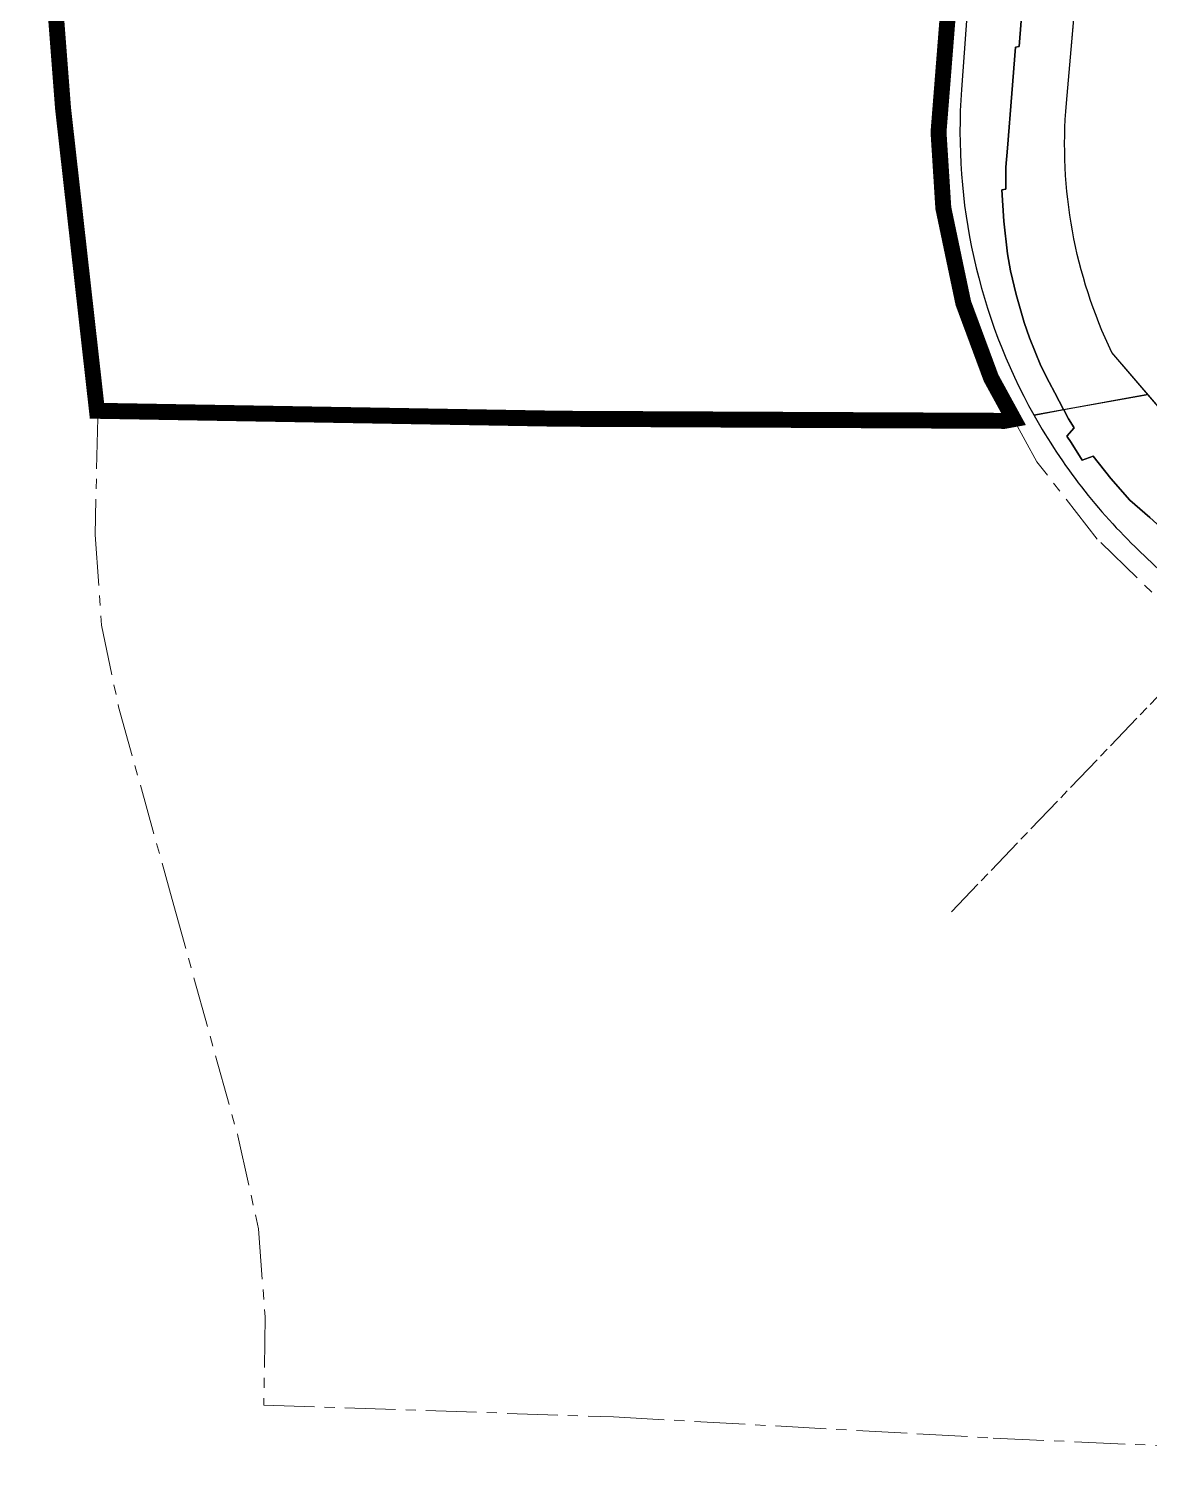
# Model space of a CAD drawing. Header units: millimetres. Extents: x 125232 to 134072, y 142885 to 152835.
# Drawn here: x 125643 to 126345, y 147196 to 148091 of the extents above; entities that cross this region are included whole.
import ezdxf

# ---------------------------------------------------------------- set-up
doc = ezdxf.new("R2010")
doc.units = ezdxf.units.MM
doc.linetypes.add('ACAD_ISO08W100', pattern=[36, 24, -3, 6, -3])
doc.linetypes.add('CENTER', pattern=[50.8, 31.75, -6.35, 6.35, -6.35])
for name, color, linetype in [('green & plaza', 80, 'Continuous'), ('water', 4, 'Continuous'), ('老城北中心线', 7, 'ACAD_ISO08W100')]:
    doc.layers.add(name, color=color, linetype=linetype)
doc.layers.add('super block', color=6, linetype='CENTER', lineweight=0)

msp = doc.modelspace()

# ---------------------------------------------------------------- linework, layer by layer
at = {"layer": 'green & plaza'}
msp.add_lwpolyline([(126235.84, 148174.33), (126226.98, 148053.3, 0.146841), (126272.23, 147849.55), (126290.87, 147852.94), (126285.34, 147863.24), (126281.92, 147869.9), (126276.64, 147880.23), (126269.52, 147897.81), (126266.32, 147907.45), (126261.18, 147924.84), (126257.62, 147939.66), (126255.84, 147950.32), (126253.46, 147970.87), (126252.27, 147990.56), (126254.84, 147990.95), (126254.84, 148004.58), (126255.83, 148016.63), (126258.6, 148050.79), (126260.78, 148079.83), (126263.15, 148080.23), (126267.3, 148134.09)], format="xyb", dxfattribs=at)
msp.add_lwpolyline([(126332.45, 147796.1), (126320.59, 147809.57), (126309.46, 147823.72), (126302.54, 147821.16), (126295.61, 147832.12), (126293.05, 147836.17), (126297.6, 147841.31), (126294.04, 147847.04), (126291.06, 147852.59), (126272.47, 147849.13, 0.074203), (126338.13, 147764.45), (126382.69, 147721.84), (126399.06, 147738.93), (126397.11, 147740.79), (126379.9, 147755.8), (126353.61, 147777.33), (126344.91, 147785.24)], format="xyb", close=True, dxfattribs=at)
at = {"layer": 'super block', "const_width": 10}
msp.add_lwpolyline([(126248.38, 148508.33), (126246.3, 148558.53), (126243.8, 148582.69), (126100.25, 148572.88), (125811.7, 148553.18), (125647.88, 148541.99), (125656.27, 148146.47), (125657.55, 148129.94), (125664.36, 148041.39), (125685.6, 147852.05), (125838.83, 147849.42), (125976.07, 147847.06), (126253.79, 147845.74), (126259.62, 147846.8), (126245.53, 147872.56), (126228.12, 147919.54), (126215.61, 147979.02), (126212.6, 148026.56), (126219.56, 148114.46)], close=True, dxfattribs=at)
at = {"layer": 'super block'}
msp.add_lwpolyline([(126373.43, 147711.89), (126311.98, 147771.68), (126274.21, 147820.14), (126259.62, 147846.8), (126253.79, 147845.74), (125976.07, 147847.06), (125685.6, 147852.05), (125686.11, 147847.53), (125684.45, 147774.32), (125688.45, 147717.75), (125699.15, 147666.55), (125732.7, 147545.87), (125773.82, 147397.89), (125786.73, 147339.66), (125790.94, 147284.39), (125790.07, 147229.14), (126009.1, 147221.76), (126199, 147211.17), (126246.91, 147208.5), (126527.43, 147195.77)], dxfattribs=at)
at = {"layer": 'water'}
for points in [[(126416.57, 147777.43), (126321.15, 147888.63, -0.134178), (126292.69, 148044.66), (126312.48, 148273.3)], [(126267.3, 148134.09), (126263.15, 148080.23), (126260.78, 148079.83), (126258.6, 148050.79), (126255.83, 148016.63), (126254.84, 148004.58), (126254.84, 147990.95), (126252.27, 147990.56), (126253.46, 147970.87), (126255.84, 147950.32), (126257.62, 147939.66), (126261.18, 147924.84), (126266.32, 147907.45), (126269.52, 147897.81), (126276.64, 147880.23), (126281.92, 147869.9), (126285.34, 147863.24), (126290.96, 147852.76), (126343.69, 147862.36), (126321.15, 147888.63, -0.134178), (126292.69, 148044.66), (126303.92, 148174.36)]]:
    msp.add_lwpolyline(points, format="xyb", dxfattribs=at)
msp.add_lwpolyline([(126343.69, 147862.36), (126291.06, 147852.59), (126294.04, 147847.04), (126297.6, 147841.31), (126293.05, 147836.17), (126295.61, 147832.12), (126302.54, 147821.16), (126309.46, 147823.72), (126320.59, 147809.57), (126332.45, 147796.1), (126344.91, 147785.24), (126353.61, 147777.33), (126379.9, 147755.8), (126397.11, 147740.79), (126399.06, 147738.93), (126426.45, 147767.54), (126416.57, 147777.43)], close=True, dxfattribs=at)
at = {"layer": '老城北中心线', "linetype": 'ACAD_ISO08W100', "lineweight": 25}
msp.add_line((126220.62, 147538.14), (126547.67, 147879.66), dxfattribs=at)

doc.saveas('drawing.dxf')
